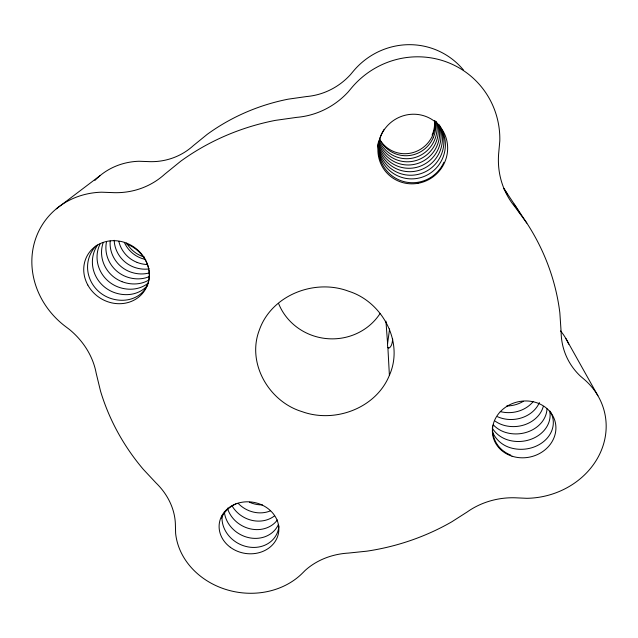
<?xml version="1.0" encoding="UTF-8"?>
<svg xmlns="http://www.w3.org/2000/svg" width="638" height="638" viewBox="0 0 638 638"><rect width="100%" height="100%" fill="white"/><g stroke="black" fill="none" stroke-linecap="round" stroke-linejoin="round"><path stroke-width="0.96" d="M392.697 339.065C392.258 342.207 391.995 346.649 388.805 348.212L387.88 347.439A33.017 4.729 -72.2 0 1 387.585 343.571L385.942 321.153M387.585 343.563L389.611 328.881M389.395 375.311C404.221 342.143 382.329 301.734 348.651 291.247C314.877 278.367 271.469 295.027 259.315 330.117C246.563 363.213 268.981 401.637 301.957 411.598C334.639 423.536 376.005 408.352 389.395 375.311L387.88 347.439M56.296 208.833L99.935 175.729M526.821 223.077L514.762 206.584A83.004 76.456 -40.5 0 1 498.605 154.197L499.809 140.902A85.317 83.219 -45.4 0 0 445.42 61.551A85.317 83.219 -45.4 0 0 351.211 88.315L348.228 91.888A85.436 81.656 79.7 0 1 296.822 117.352L275.329 120.383A234.975 218.906 5.8 0 0 180.769 161.183L164.763 174.166A82.804 76.129 51.2 0 1 114.346 192.676L101.53 192.19A81.146 73.785 33.4 0 0 34.157 243.604A81.146 73.785 33.4 0 0 66.033 326.911L69.43 329.471A73.458 63.553 28.7 0 1 96.171 373.142L100.509 391.062A234.975 218.906 5.8 0 0 143.327 469.361L155.911 482.814A68.537 57.994 18.2 0 1 175.362 523.543L175.625 533.392A72.15 62.141 9.8 0 0 226.083 589.528A72.15 62.141 9.8 0 0 302.739 572.86L305.171 570.428A66.208 55.498 2.7 0 1 348.5 553.074L366.906 551.16A234.975 218.906 5.8 0 0 451.704 521.86L467.207 511.963A68.705 58.186 -7 0 1 515.145 497.792L526.852 498.31A76.959 67.979 -12.7 0 0 599.872 453.706A76.959 67.979 -12.7 0 0 583.531 378.797L580.556 376.276A77.525 68.537 -25.1 0 1 561.121 331.864L559.845 312.787A234.975 218.906 5.8 0 0 526.821 223.069L503.813 188.401A202.589 192.285 5.8 0 1 507.385 194.191M565.858 338.499L597.902 395.727M463.419 69.973A73.083 71.289 -55.8 0 0 352.974 71.623L350.429 74.678A72.692 69.398 82.7 0 1 306.575 96.545L288.232 99.161A202.589 192.285 5.8 0 0 207.191 134.371L193.37 145.6A70.539 65.602 55 0 1 149.97 161.661L138.98 161.254A69.725 64.574 36.3 0 0 94.895 180.426M560.563 330.923A66.535 60.227 -14.4 0 1 568.769 344.217M144.515 257.154A28.893 26.788 35.8 0 1 126.619 243.07M435.212 121.746A30.217 29.523 -54 0 1 413.544 152.426A30.217 29.523 -54 0 1 379.411 138.805M514.268 204.399A44.987 0.742 59.8 0 1 518.168 210.492M519.061 211.952A44.987 0.742 59.8 0 1 520.034 213.539M514.826 206.002A45.131 0.742 59.8 0 1 514.1 204.2M380.009 313.617A56.846 54.142 5.8 0 1 326.249 338.563A56.846 54.142 5.8 0 1 278.543 303.401M270.353 510.886A27.49 24.252 28.3 0 1 238.102 503.294M262.409 504.873A27.075 23.957 28.4 0 1 249.482 502.218M222.152 515.472A29.276 25.504 27.7 0 0 243.788 545.825A29.276 25.504 27.7 0 0 277.028 533.448A29.643 24.746 -5.7 0 0 278.878 525.871M278.399 524.54A28.806 25.177 27.8 0 1 248.254 537.539A28.806 25.177 27.8 0 1 224.353 511.716M274.396 515.959A27.912 24.555 28.1 0 1 232.128 505.974M277.386 519.946A28.351 24.858 28 0 1 250.024 528.79A28.351 24.858 28 0 1 227.431 508.119M221.45 518.056A29.643 24.746 -5.7 0 1 235.972 503.853M539.381 402.57A29.252 24.523 -5.4 0 1 499.083 417.364A28.774 27.131 -25.5 0 1 497.488 416.686M523.28 401.342A28.335 23.933 -5.5 0 1 506.739 405.983M533.336 401.366A28.782 24.228 -5.5 0 1 500.256 411.582M495.12 421.096A29.236 27.522 -25.2 0 0 501.261 424.422A29.731 24.826 -5.3 0 0 543.289 406.454M549.996 411.111A31.286 25.783 -5.1 0 1 544.246 441.065A31.286 25.783 -5.1 0 1 508.231 447.023A30.712 28.782 -24.1 0 1 492.719 432.508M547.005 408.83A30.233 25.137 -5.2 0 1 503.51 431.711A29.715 27.928 -24.8 0 1 493.31 424.86M549.773 411.303A30.752 25.456 -5.1 0 1 537.555 436.057A30.752 25.456 -5.1 0 1 505.83 439.247A30.209 28.351 -24.5 0 1 492.233 428.066M510.711 455.069A31.238 29.22 -23.8 0 1 492.703 425.937M433.234 137.72A30.201 29.675 -76.6 0 1 406.924 155.72A30.201 29.675 -76.6 0 1 379.738 139.586M434.566 120.646A30.066 28.543 -51.6 0 1 432.093 135.096M435.555 121.188A30.552 28.997 -51 0 1 433.234 137.72M378.765 141.572A31.19 30.688 -75.8 0 0 406.502 161.789A31.19 30.688 -75.8 0 0 435.626 143.231A31.581 29.946 -49.9 0 0 437.724 124.282M438.577 124.984A32.115 30.441 -49.3 0 1 436.886 146.134A31.701 31.23 -75.3 0 1 406.278 164.939A31.701 31.23 -75.3 0 1 378.43 142.553M436.464 121.778A31.055 29.46 -50.5 0 1 434.414 140.432A30.688 30.169 -76.2 0 1 406.717 158.726A30.688 30.169 -76.2 0 1 379.203 140.583M378.19 143.526A32.235 31.78 -74.8 0 0 406.055 168.161A32.235 31.78 -74.8 0 0 438.194 149.132A32.674 30.959 -48.7 0 0 439.351 125.75M435.068 121.1A34.484 32.61 -46.8 0 1 442.397 158.806A33.95 33.575 -72.5 0 1 378.31 142.322M384.204 129.275A34.484 32.61 -46.8 0 0 381.149 135.017A34.564 34.213 -71.3 0 0 399.005 179.924A34.564 34.213 -71.3 0 0 443.912 162.275M378.079 145.52A33.359 32.953 -73.4 0 0 405.577 174.852A33.359 32.953 -73.4 0 0 440.946 155.465A33.854 32.044 -47.4 0 0 438.952 124.577M378.071 144.515A32.785 32.355 -74.2 0 0 405.816 171.463A32.785 32.355 -74.2 0 0 439.542 152.243A33.256 31.493 -48 0 0 439.494 125.367M124.33 242.36A28.63 27.57 39 0 0 140.647 257.991A28.917 25.241 32.3 0 0 145.727 259.483M110.191 240.957A30.034 28.846 37.2 0 0 129.809 271.732A30.361 26.278 31.7 0 0 149.292 272.92M106.538 241.682A30.536 29.3 36.6 0 0 125.949 276.613A30.871 26.636 31.5 0 0 149.045 276.693M137.146 262.425A29.085 27.984 38.4 0 1 118.851 241.443M149.356 268.877A29.866 25.919 31.9 0 1 133.533 267.011A29.555 28.407 37.8 0 1 114.186 240.311M147.553 264.563A29.38 25.576 32.1 0 1 137.146 262.433M96.705 245.311A32.721 31.254 34.3 0 0 109.178 297.874A33.12 28.184 30.8 0 0 149.069 270.392M97.63 245.008A32.147 30.744 34.9 0 0 113.588 292.284A32.53 27.785 31 0 0 147.729 285.17M121.97 281.661A31.055 29.763 36 0 1 103.22 242.56M148.55 280.202A31.406 27.011 31.3 0 1 121.97 281.669M147.753 283.455A31.956 27.386 31.2 0 1 117.847 286.885A31.589 30.249 35.4 0 1 100.254 243.644M126.26 243.732A33.12 28.184 30.8 0 1 148.702 268.526M87.789 284.987A33.615 30.608 32.8 0 0 144.523 290.745A33.615 30.608 32.8 0 0 117.145 240.845A33.615 30.608 32.8 0 0 87.789 284.987M417.954 183.321A35.265 34.428 -42.6 0 0 440.06 126.699A35.265 34.428 -42.6 0 0 380.312 137.066A35.265 34.428 -42.6 0 0 417.954 183.321M511.947 456.162A31.932 28.247 -12.4 0 0 555.658 424.278A31.932 28.247 -12.4 0 0 504.849 407.722A31.932 28.247 -12.4 0 0 511.947 456.162M230.31 547.276A29.994 25.879 9.8 0 0 278.527 532.985A29.994 25.879 9.8 0 0 238.118 503.135A29.994 25.879 9.8 0 0 230.31 547.276"/></g></svg>
